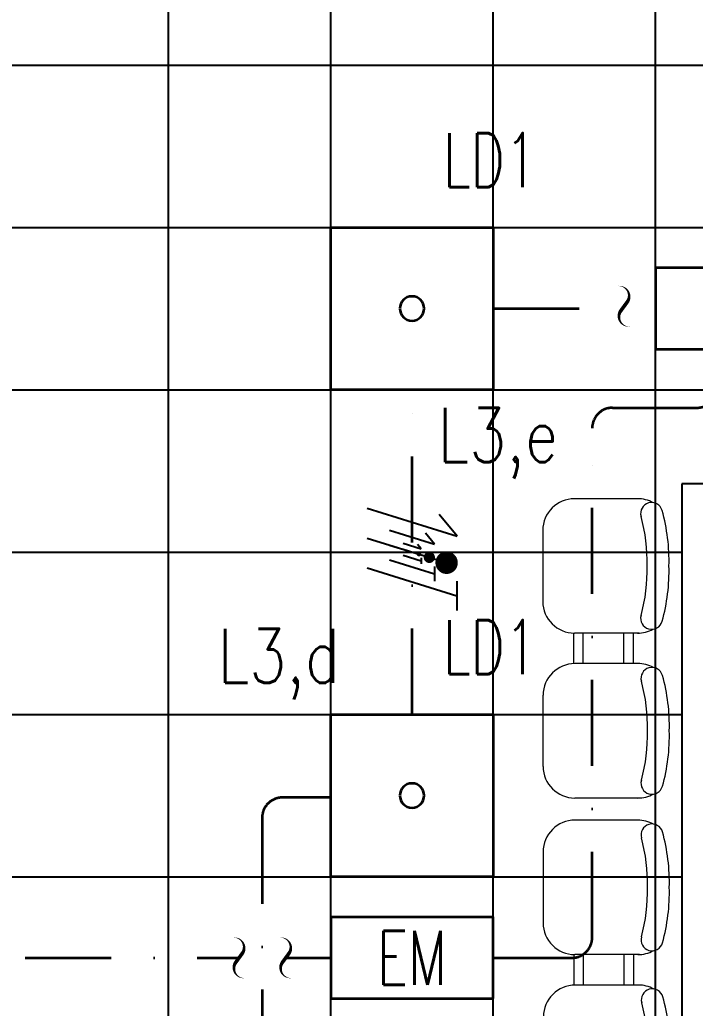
# Model space of a CAD drawing. Header units: inches. Extents: x -12418 to 57169, y -29325 to 19878.
# Drawn here: x 38450 to 40947, y -10686 to -7033 of the extents above; entities that cross this region are included whole.
import ezdxf
from ezdxf.enums import TextEntityAlignment as Align

# ---------------------------------------------------------------- set-up
doc = ezdxf.new("R2010")
doc.units = ezdxf.units.IN
doc.header["$LTSCALE"] = 25
doc.header["$MEASUREMENT"] = 0
doc.linetypes.add('DASHDOT', pattern=[25.4, 12.7, -6.35, 0, -6.35])
doc.layers.get('0').update_dxf_attribs({"color": 8})
doc.layers.add('00-Ground Floor$0$False Ceiling', color=251, linetype='Continuous')
doc.layers.add('E-LIGHTING CONDUIT', color=6, linetype='Continuous')
for name, color, linetype, lineweight in [('00-Ground Floor$0$LOADING', 253, 'Continuous', 5), ('00-Ground Floor$0$Walls', 251, 'Continuous', 5), ('E-LITE-CIRC', 6, 'Continuous', 25), ('E-LITE-CIRC-NUMB', 6, 'Continuous', 25), ('E-LITE-CLNG', 150, 'Continuous', 35), ('E-LITE-CLNG @ 100', 150, 'Continuous', 35), ('E-LITE-CLNG-CNDT', 6, 'DASHDOT', 35), ('E-LITE-CTRL', 6, 'Continuous', 25), ('E-LITE-IDEN', 6, 'Continuous', 25), ('E-POWR-WIRE', 6, 'Continuous', 25), ('E-POWR-WIRE @ 100', 6, 'Continuous', 25), ('E-POWR-WIRE @ 20', 6, 'Continuous', 25), ('E-POWR-WIRE @ 50', 6, 'Continuous', 25)]:
    doc.layers.add(name, color=color, linetype=linetype, lineweight=lineweight)
doc.styles.add('00-Ground Floor$0$Standard', font='arial.ttf')
doc.styles.add('DC_Simplex', font='SIMPLEX.shx', dxfattribs={"width": 0.7})

# ---------------------------------------------------------------- blocks, each defined once
blk = doc.blocks.new('00-Ground Floor$0$3 seats beam chair')
at = {"layer": '00-Ground Floor$0$LOADING', "ltscale": 20}
for p, q in [((-740534, -1008988.2), (-740317.9, -1008988.2)), ((-740534, -1008988.2), (-740295.5, -1008988.2)), ((-740178.3, -1009367.9), (-740178.3, -1009105.4)), ((-740534, -1009485), (-740295.5, -1009485)), ((-740511, -1009485), (-740511, -1009602.9)), ((-740474.9, -1009485), (-740474.9, -1009602.9)), ((-740325, -1009485), (-740325, -1009602.9)), ((-740290.3, -1009484.9), (-740290.3, -1009602.9)), ((-740534, -1009602.8), (-740295.5, -1009602.8)), ((-740178.3, -1009720), (-740178.3, -1009982.5)), ((-740534, -1010099.7), (-740295.5, -1010099.7)), ((-740534, -1010099.7), (-740317.9, -1010099.7)), ((-740512.3, -1010099.6), (-740512.3, -1010212.3)), ((-740476.2, -1010099.6), (-740476.2, -1010212.3)), ((-740326.3, -1010099.6), (-740326.3, -1010212.3)), ((-740291.5, -1010099.6), (-740291.5, -1010212.4)), ((-740535.3, -1010212.3), (-740319.1, -1010212.3)), ((-740535.3, -1010212.3), (-740296.7, -1010212.3)), ((-740179.5, -1010592), (-740179.5, -1010329.5)), ((-740535.3, -1010709.2), (-740296.7, -1010709.2)), ((-740512.3, -1010821.9), (-740512.3, -1010709.2)), ((-740476.2, -1010821.9), (-740476.2, -1010709.2)), ((-740326.3, -1010821.9), (-740326.3, -1010709.2)), ((-740291.5, -1010821.9), (-740291.5, -1010709.1)), ((-740534, -1010821.8), (-740295.5, -1010821.8)), ((-740534, -1010821.8), (-740317.9, -1010821.8)), ((-740178.3, -1011201.5), (-740178.3, -1010939)), ((-740534, -1011318.7), (-740295.5, -1011318.7))]:
    blk.add_line(p, q, dxfattribs=at)
for centre, radius, start, end in [((-740580.4, -1009042.7), 40.5, 344.361, 164.361), ((-740528.8, -1009105.4), 117.2, 90, 118.9699), ((-740295.5, -1009105.4), 117.2, 0, 90), ((-739957.4, -1009217.1), 687.4, 164.361, 181.6247), ((-739957.4, -1009217.1), 606.4, 164.361, 181.8419), ((-739957.4, -1009256.1), 687.4, 178.3753, 195.639), ((-739957.4, -1009256.1), 606.4, 178.1581, 195.639), ((-740295.5, -1009367.9), 117.2, 270, 0), ((-740580.4, -1009430.5), 40.5, 195.639, 15.639), ((-740528.8, -1009367.9), 117.2, 241.0301, 270), ((-740580.4, -1009657.4), 40.5, 344.361, 164.361), ((-740528.8, -1009720), 117.2, 90, 118.9699), ((-740295.5, -1009720), 117.2, 0, 90), ((-739957.4, -1009831.8), 687.4, 164.361, 181.6247), ((-739957.4, -1009831.8), 606.4, 164.361, 181.8419), ((-739957.4, -1009870.8), 687.4, 178.3753, 195.639), ((-739957.4, -1009870.8), 606.4, 178.1581, 195.639), ((-740295.5, -1009982.5), 117.2, 270, 0), ((-740580.4, -1010045.1), 40.5, 195.639, 15.639), ((-740528.8, -1009982.5), 117.2, 241.0301, 270), ((-740530.1, -1010329.5), 117.2, 90, 118.9699), ((-740296.7, -1010329.5), 117.2, 0, 90), ((-740581.6, -1010266.9), 40.5, 344.361, 164.361), ((-739958.7, -1010441.3), 687.4, 164.361, 181.6247), ((-739958.7, -1010441.3), 606.4, 164.361, 181.8419), ((-739958.7, -1010480.3), 687.4, 178.3753, 195.639), ((-739958.7, -1010480.3), 606.4, 178.1581, 195.639), ((-740296.7, -1010592), 117.2, 270, 0), ((-740581.6, -1010654.6), 40.5, 195.639, 15.639), ((-740530.1, -1010592), 117.2, 241.0301, 270), ((-740528.8, -1010939), 117.2, 90, 118.9699), ((-740295.5, -1010939), 117.2, 0, 90), ((-739957.4, -1011050.8), 687.4, 164.361, 181.6247), ((-740580.4, -1010876.4), 40.5, 344.361, 164.361), ((-739957.4, -1011050.8), 606.4, 164.361, 181.8419), ((-739957.4, -1011089.8), 687.4, 178.3753, 195.639), ((-739957.4, -1011089.8), 606.4, 178.1581, 195.639), ((-740295.5, -1011201.5), 117.2, 270, 0), ((-740580.4, -1011264.1), 40.5, 195.639, 15.639), ((-740528.8, -1011201.5), 117.2, 241.0301, 270)]:
    blk.add_arc(centre, radius, start, end, dxfattribs=at)
at = {"layer": '00-Ground Floor$0$LOADING', "ltscale": 10, "style": '00-Ground Floor$0$Standard'}
blk.add_attdef('NMF0003', text='', height=50, dxfattribs=at).set_placement((-740377, -1009031.1), align=Align.TOP_CENTER)
blk = doc.blocks.new('00-Ground Floor$0$seater 2')
at = {"layer": '00-Ground Floor$0$LOADING', "ltscale": 20}
for p, q in [((-944247.6, -393623.3, 0), (-943985.1, -393623.3, 0)), ((-943375.6, -393622, 0), (-943638.1, -393622, 0)), ((-944364.8, -393979, 0), (-944364.8, -393740.4, 0)), ((-943755.2, -393735.3, 0), (-943868, -393735.3, 0)), ((-943867.9, -393979, 0), (-943867.9, -393740.4, 0)), ((-943755.3, -393977.8, 0), (-943755.3, -393739.2, 0)), ((-943258.4, -393977.8, 0), (-943258.4, -393739.2, 0)), ((-943867.9, -393979, 0), (-943867.9, -393762.9, 0)), ((-943755.2, -393770, 0), (-943867.9, -393770, 0)), ((-943755.3, -393977.8, 0), (-943755.3, -393761.6, 0)), ((-943755.2, -393919.9, 0), (-943867.9, -393919.9, 0)), ((-943755.2, -393956, 0), (-943867.9, -393956, 0))]:
    blk.add_line(p, q, dxfattribs=at)
for centre, radius, start, end in [((-944247.6, -393740.4, 0), 117.2, 90, 180), ((-943985.1, -393740.4, 0), 117.2, 0, 90), ((-943638.1, -393739.2, 0), 117.2, 90, 180), ((-943375.6, -393739.2, 0), 117.2, 0, 90), ((-943638.1, -393972.5, 0), 117.2, 180, 208.9699), ((-943375.6, -393972.5, 0), 117.2, 331.0301, 0), ((-944247.6, -393973.8, 0), 117.2, 180, 208.9699), ((-944310.2, -394025.3, 0), 40.5, 74.361, 254.361), ((-944135.8, -393402.4, 0), 606.4, 254.361, 271.8419), ((-944096.8, -393402.4, 0), 606.4, 268.1581, 285.639), ((-943922.5, -394025.3, 0), 40.5, 285.639, 105.639), ((-943985.1, -393973.8, 0), 117.2, 331.0301, 0), ((-943700.7, -394024.1, 0), 40.5, 74.361, 254.361), ((-943526.3, -393401.1, 0), 606.4, 254.361, 271.8419), ((-943487.3, -393401.1, 0), 606.4, 268.1581, 285.639), ((-943312.9, -394024.1, 0), 40.5, 285.639, 105.639), ((-944135.8, -393402.4, 0), 687.4, 254.361, 271.6247), ((-944096.8, -393402.4, 0), 687.4, 268.3753, 285.639), ((-943526.3, -393401.1, 0), 687.4, 254.361, 271.6247), ((-943487.3, -393401.1, 0), 687.4, 268.3753, 285.639)]:
    blk.add_arc(centre, radius, start, end, dxfattribs=at)
blk = doc.blocks.new('00-Ground Floor$0$A$Ce9e1c4c3')
at = {"layer": '00-Ground Floor$0$False Ceiling', "color": 254, "linetype": 'Continuous'}
for p, q in [((-61000, -12867.4), (-61000, -6947.4)), ((-60400, -12867.4), (-60400, -6947.4)), ((-59800, -12867.4), (-59800, -6947.4)), ((-59200, -12867.4), (-59200, -6947.4)), ((-63950.5, -7200), (-53517.1, -7200)), ((-63950.5, -7800), (-53517.1, -7800)), ((-63950.5, -8400), (-53517.1, -8400)), ((-63950.5, -9000), (-59102.9, -9000)), ((-63950.5, -9600), (-59102.9, -9600)), ((-63950.5, -10200), (-59102.9, -10200))]:
    blk.add_line(p, q, dxfattribs=at)
at = {"layer": '00-Ground Floor$0$False Ceiling', "color": 254}
for p, q in [((-53517.1, -8747.4, 0), (-59102.9, -8747.4, 0)), ((-59102.9, -8747.4, 0), (-59102.9, -12867.4, 0))]:
    blk.add_line(p, q, dxfattribs=at)
blk = doc.blocks.new('00-Ground Floor')
at = {"layer": '00-Ground Floor$0$Walls'}
for p, q in [((43777.5, -8747.4, 0), (40897.1, -8747.4, 0)), ((40897.1, -8747.4, 0), (40897.1, -12867.4, 0))]:
    blk.add_line(p, q, dxfattribs=at)
at = {"layer": '00-Ground Floor$0$False Ceiling', "color": 254}
blk.add_blockref('00-Ground Floor$0$A$Ce9e1c4c3', (100000, 0), dxfattribs=at)
at = {"layer": '00-Ground Floor$0$LOADING'}
for name, p, rotation in [('00-Ground Floor$0$seater 2', (-353238.7, 934455.5, 0), 90.00000000000001), ('00-Ground Floor$0$3 seats beam chair', (-699793.7, -1021309.7, 0), 180)]:
    blk.add_blockref(name, p, dxfattribs=dict(at, rotation=rotation))
blk = doc.blocks.new('*U14')
blk.add_lwpolyline([(-300, 300), (-300, -300), (300, -300), (300, 300)], close=True)
blk.add_circle((0, 0), 45)
at = {"layer": 'E-LITE-CIRC-NUMB', "style": 'DC_Simplex', "width": 0.7, "flags": 8}
blk.add_attdef('CIRCUIT', text='', height=200, rotation=0, dxfattribs=at).set_placement((-473.9, 300), align=Align.RIGHT)
at = {"layer": 'E-LITE-CTRL', "style": 'DC_Simplex', "width": 0.7, "flags": 8}
blk.add_attdef('CONTROL', (1118.9, -935), '', height=200, rotation=360, dxfattribs=at)
at = {"layer": 'E-LITE-IDEN', "style": 'DC_Simplex', "width": 0.7, "flags": 8}
blk.add_attdef('TYPE', (-114.6, 448.6), '', height=200, rotation=360, dxfattribs=at)
blk = doc.blocks.new('DC_LT-CL-Emergency')
blk.add_lwpolyline([(3, -1.5), (3, 1.5), (-3, 1.5), (-3, -1.5)], close=True)
at = {"style": 'DC_Simplex', "width": 0.7}
blk.add_text('EM', height=2, rotation=360, dxfattribs=at).set_placement((0, 0), align=Align.MIDDLE_CENTER)
at = {"layer": 'E-LITE-CTRL', "style": 'DC_Simplex', "width": 0.7, "flags": 8}
blk.add_attdef('CONTROL', (4.739, -1.5), '', height=2, rotation=360, dxfattribs=at)
blk = doc.blocks.new('CD-CUT')
at = {"linetype": 'Continuous'}
blk.add_lwpolyline([(-30.4, 100, 0, 1.75, 0), (-13.9, 97.3, 1.75, 17.5, -0.545095), (15.4, 21.1, 17.5, 17.5, 0), (-15.4, -21.1, 17.5, 1.75, 0.545095), (13.9, -97.3, 1.75, 0, 0), (30.4, -100, 0, 0, 0)], format="xyseb", dxfattribs=at)
blk = doc.blocks.new('*U85')
for p, q in [((-1.658, 1.617), (1.663, 0.587)), ((1.663, 0.587), (1.004, 1.389)), ((-1.66, 0.515), (1.66, -0.515)), ((-1.663, -0.587), (1.658, -1.617)), ((1.659, -1.078), (1.657, -2.157))]:
    blk.add_line(p, q)
at = {"const_width": 0.414}
blk.add_lwpolyline([(1.278, -0.19, 1), (1.277, -0.604, 1)], format="xyb", close=True, dxfattribs=at)
blk = doc.blocks.new('*U789')
at = {"layer": 'E-POWR-WIRE @ 100', "xscale": 100, "yscale": 100, "zscale": 100}
blk.add_blockref('*U85', (39900, -9000), dxfattribs=at)
at = {"layer": 'E-POWR-WIRE @ 20', "xscale": 20, "yscale": 20, "zscale": 20}
blk.add_blockref('*U85', (39900, -9000), dxfattribs=at)
at = {"layer": 'E-POWR-WIRE @ 50', "xscale": 50, "yscale": 50, "zscale": 50}
blk.add_blockref('*U85', (39900, -9000), dxfattribs=at)

msp = doc.modelspace()

# ---------------------------------------------------------------- linework, layer by layer
at = {"layer": 'E-LITE-CLNG-CNDT'}
for points in [[(40200, -8100), (40677.8, -8100)], [(39900, -9600), (39900, -8400)]]:
    msp.add_lwpolyline(points, dxfattribs=at)
at = {"layer": 'E-LITE-CLNG-CNDT', "color": 1}
msp.add_lwpolyline([(40200, -10500), (40490.8, -10500, 0.414214), (40565.8, -10425), (40565.8, -8541.9, -0.414214), (40640.8, -8466.9), (40951.9, -8466.9, 0.292598), (41020, -8423.3), (41100, -8250)], format="xyb", dxfattribs=at)
at = {"layer": 'E-LITE-CLNG-CNDT'}
msp.add_lwpolyline([(39600, -9907.4), (39420.6, -9907.4, 0.414214), (39345.6, -9982.4), (39345.6, -11519.7, 0.277371), (39385.4, -11586), (39600, -11700)], format="xyb", dxfattribs=at)
at = {"layer": 'E-LITE-CLNG-CNDT', "color": 1}
for points in [[(37200, -10500), (39260.4, -10500)], [(39433, -10500), (39600, -10500)]]:
    msp.add_lwpolyline(points, dxfattribs=at)

# ---------------------------------------------------------------- block references
at = {"layer": 'E-LIGHTING CONDUIT', "xscale": 0.762, "yscale": 0.762, "zscale": 0.762}
msp.add_blockref('CD-CUT', (40683.6, -8092), dxfattribs=at)
at = {"layer": 'E-LITE-CLNG'}
ref = msp.add_blockref('*U14', (39900, -8100), dxfattribs=dict(at, xscale=-1))
ref.add_attrib('TYPE', 'LD1', (40014.6, -7651.4), dxfattribs={"layer": 'E-LITE-IDEN', "height": 200, "rotation": 0, "style": 'DC_Simplex', "width": 0.7, "flags": 8})
ref = msp.add_blockref('*U14', (39900, -9900), dxfattribs=dict(at, xscale=-1))
ref.add_attrib('TYPE', 'LD1', (40014.6, -9451.4), dxfattribs={"layer": 'E-LITE-IDEN', "height": 200, "rotation": 0, "style": 'DC_Simplex', "width": 0.7, "flags": 8})
at = {"layer": 'E-LITE-CLNG @ 100', "xscale": 100, "yscale": 100, "zscale": 100}
for p in [(41100, -8100), (39900, -10500)]:
    msp.add_blockref('DC_LT-CL-Emergency', p, dxfattribs=at)
at = {"layer": 'E-LITE-CLNG-CNDT'}
msp.add_blockref('00-Ground Floor', (0, 0), dxfattribs=at)
at = {"layer": 'E-LITE-CLNG-CNDT', "color": 1, "xscale": 0.762, "yscale": 0.762, "zscale": 0.762}
for p in [(39260.4, -10500), (39433, -10500)]:
    msp.add_blockref('CD-CUT', p, dxfattribs=at)
at = {"layer": 'E-POWR-WIRE'}
msp.add_blockref('*U789', (0, 0), dxfattribs=at)

# ---------------------------------------------------------------- texts
at = {"layer": 'E-LITE-CIRC', "style": 'DC_Simplex', "width": 0.8}
for s, p in [('L3,e', (39994.5, -8667.7)), ('L3,d', (39181.6, -9483.8))]:
    msp.add_text(s, height=200, rotation=0, dxfattribs=at).set_placement(p)

doc.saveas('drawing.dxf')
